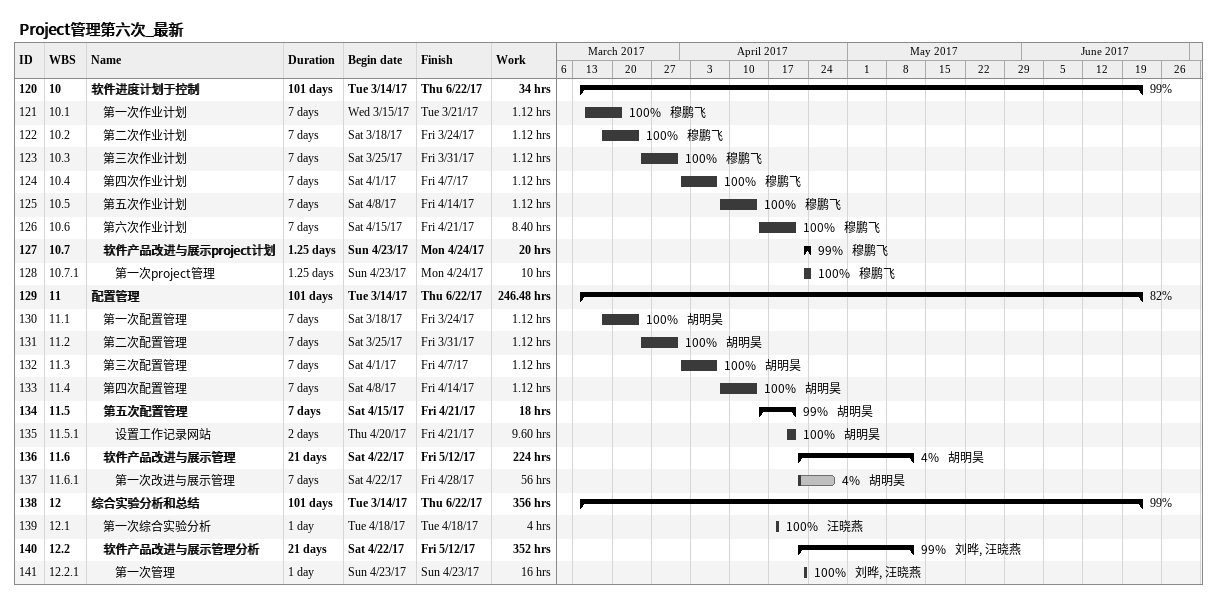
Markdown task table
Project管理第六次_最新

| ID | WBS | Task | Duration | Start | Finish | Resources | % complete | Work (h) |
|---|---|---|---|---|---|---|---|---|
| 120 | 10 | **软件进度计划于控制** | 101d | 2017-03-14 | 2017-06-22 |  | 99 | 34 |
| 121 | 10.1 | 第一次作业计划 | 7d | 2017-03-15 | 2017-03-21 | 穆鹏飞 | 100 | 1.12 |
| 122 | 10.2 | 第二次作业计划 | 7d | 2017-03-18 | 2017-03-24 | 穆鹏飞 | 100 | 1.12 |
| 123 | 10.3 | 第三次作业计划 | 7d | 2017-03-25 | 2017-03-31 | 穆鹏飞 | 100 | 1.12 |
| 124 | 10.4 | 第四次作业计划 | 7d | 2017-04-01 | 2017-04-07 | 穆鹏飞 | 100 | 1.12 |
| 125 | 10.5 | 第五次作业计划 | 7d | 2017-04-08 | 2017-04-14 | 穆鹏飞 | 100 | 1.12 |
| 126 | 10.6 | 第六次作业计划 | 7d | 2017-04-15 | 2017-04-21 | 穆鹏飞 | 100 | 8.40 |
| 127 | 10.7 | **软件产品改进与展示project计划** | 1.25d | 2017-04-23 | 2017-04-24 | 穆鹏飞 | 99 | 20 |
| 128 | 10.7.1 | 第一次project管理 | 1.25d | 2017-04-23 | 2017-04-24 | 穆鹏飞 | 100 | 10 |
| 129 | 11 | **配置管理** | 101d | 2017-03-14 | 2017-06-22 |  | 82 | 246.48 |
| 130 | 11.1 | 第一次配置管理 | 7d | 2017-03-18 | 2017-03-24 | 胡明昊 | 100 | 1.12 |
| 131 | 11.2 | 第二次配置管理 | 7d | 2017-03-25 | 2017-03-31 | 胡明昊 | 100 | 1.12 |
| 132 | 11.3 | 第三次配置管理 | 7d | 2017-04-01 | 2017-04-07 | 胡明昊 | 100 | 1.12 |
| 133 | 11.4 | 第四次配置管理 | 7d | 2017-04-08 | 2017-04-14 | 胡明昊 | 100 | 1.12 |
| 134 | 11.5 | **第五次配置管理** | 7d | 2017-04-15 | 2017-04-21 | 胡明昊 | 99 | 18 |
| 135 | 11.5.1 | 设置工作记录网站 | 2d | 2017-04-20 | 2017-04-21 | 胡明昊 | 100 | 9.60 |
| 136 | 11.6 | **软件产品改进与展示管理** | 21d | 2017-04-22 | 2017-05-12 | 胡明昊 | 4 | 224 |
| 137 | 11.6.1 | 第一次改进与展示管理 | 7d | 2017-04-22 | 2017-04-28 | 胡明昊 | 4 | 56 |
| 138 | 12 | **综合实验分析和总结** | 101d | 2017-03-14 | 2017-06-22 |  | 99 | 356 |
| 139 | 12.1 | 第一次综合实验分析 | 1d | 2017-04-18 | 2017-04-18 | 汪晓燕 | 100 | 4 |
| 140 | 12.2 | **软件产品改进与展示管理分析** | 21d | 2017-04-22 | 2017-05-12 | 刘晔, 汪晓燕 | 99 | 352 |
| 141 | 12.2.1 | 第一次管理 | 1d | 2017-04-23 | 2017-04-23 | 刘晔, 汪晓燕 | 100 | 16 |
